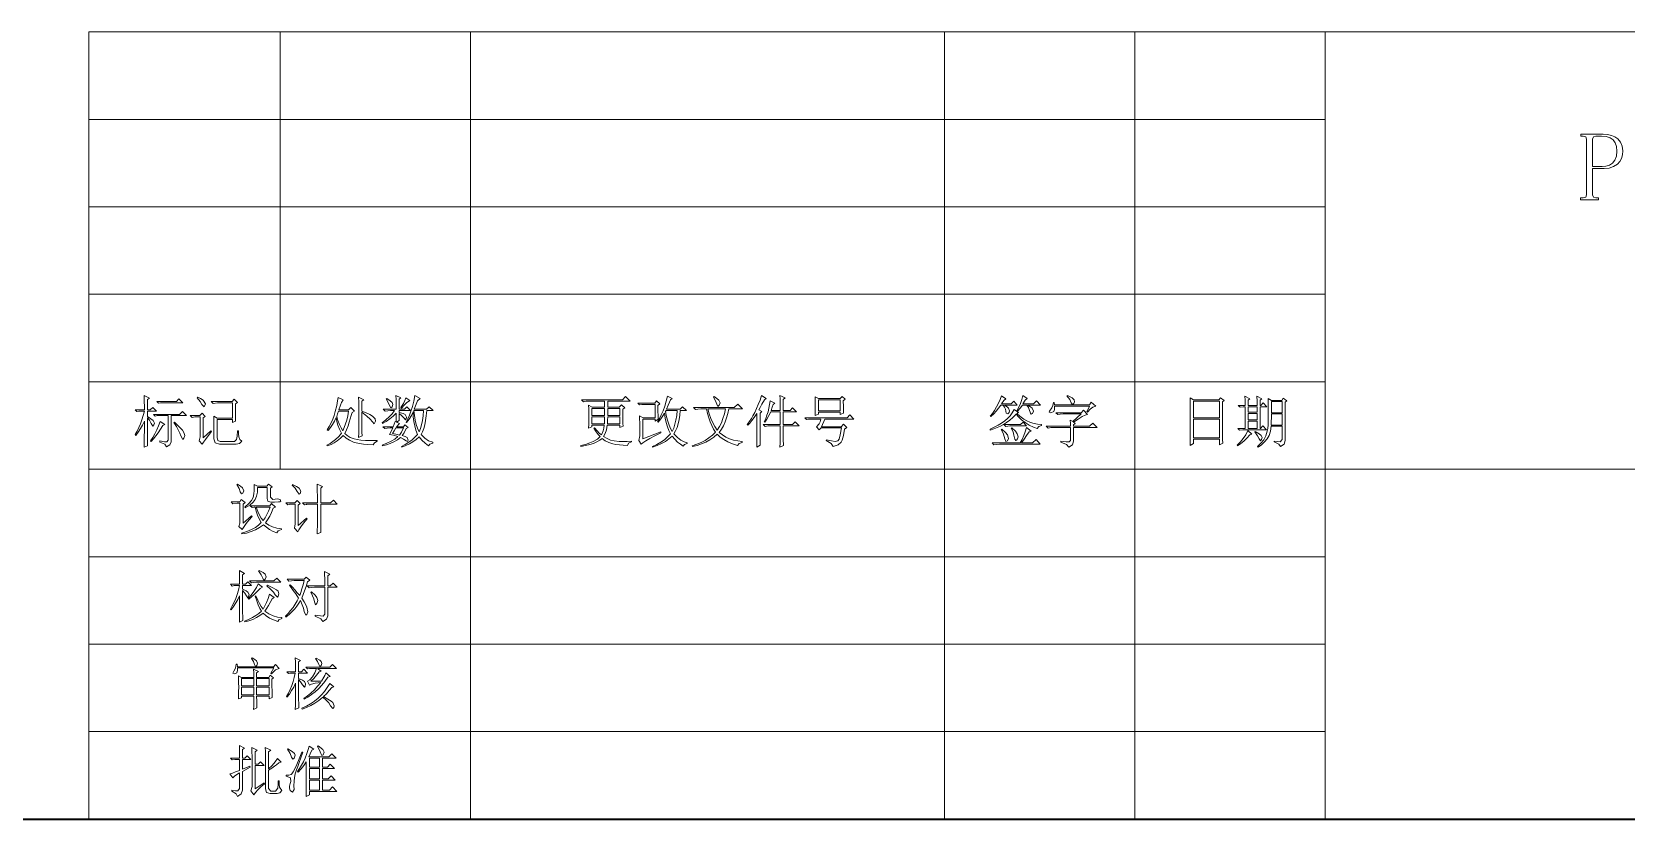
# Model space of a CAD drawing. Extents: x 20 to 415, y 10 to 290.
# Drawn here: x 247.1 to 330.7, y 10 to 51.3 of the extents above; entities that cross this region are included whole.
import ezdxf

# ---------------------------------------------------------------- set-up
doc = ezdxf.new("R2010")
doc.units = 0

msp = doc.modelspace()

# ---------------------------------------------------------------- linework, layer by layer
at = {"color": 7, "lineweight": 13}
for p, q in [((250.113, 51.308), (415, 51.308)), ((250.113, 51.308), (250.113, 10)), ((260.145, 51.308), (260.145, 28.359)), ((270.129, 51.308), (270.129, 10)), ((294.981, 51.308), (294.981, 10)), ((304.965, 51.308), (304.965, 10)), ((314.949, 51.308), (314.949, 10)), ((250.113, 46.718), (314.949, 46.718)), ((250.113, 42.128), (314.949, 42.128)), ((250.113, 37.539), (314.949, 37.539)), ((250.113, 32.949), (314.949, 32.949)), ((250.113, 28.359), (415, 28.359)), ((250.113, 23.769), (314.949, 23.769)), ((250.113, 19.18), (314.949, 19.18)), ((250.113, 14.59), (314.949, 14.59)), ((250.113, 10), (415, 10))]:
    msp.add_line(p, q, dxfattribs=at)
at = {"color": 7, "lineweight": 35}
msp.add_line((20, 10), (415, 10), dxfattribs=at)
at = {"color": 7, "lineweight": 13}
for points in [[(328.956, 44.137), (328.956, 42.76), (329.006, 42.634), (329.137, 42.593), (329.278, 42.593), (329.278, 42.49), (328.326, 42.49), (328.326, 42.593), (328.466, 42.593), (328.607, 42.633), (328.647, 42.756), (328.647, 45.672), (328.607, 45.795), (328.466, 45.835), (328.346, 45.835), (328.346, 45.938), (329.52, 45.938), (329.754, 45.923), (329.959, 45.876), (330.136, 45.799), (330.284, 45.691), (330.433, 45.512), (330.522, 45.304), (330.552, 45.067), (330.534, 44.853), (330.479, 44.666), (330.389, 44.507), (330.263, 44.374), (330.058, 44.242), (329.828, 44.163), (329.575, 44.137)], [(329.467, 44.24), (329.663, 44.26), (329.844, 44.32), (330.008, 44.421), (330.139, 44.572), (330.217, 44.781), (330.243, 45.048), (330.221, 45.294), (330.157, 45.492), (330.049, 45.643), (329.893, 45.75), (329.686, 45.814), (329.426, 45.835), (329.14, 45.835), (329.007, 45.795), (328.956, 45.674), (328.956, 44.24)], [(253.178, 31.061), (253.178, 30.676), (253.179, 30.347), (253.181, 30.074), (253.183, 29.857), (253.186, 29.696), (253.19, 29.592), (253.006, 29.523), (253.009, 29.697), (253.012, 29.893), (253.014, 30.108), (253.016, 30.344), (253.017, 30.6), (253.017, 30.877), (252.925, 30.68), (252.819, 30.49), (252.701, 30.307), (252.569, 30.131), (252.535, 30.177), (252.637, 30.355), (252.731, 30.543), (252.816, 30.742), (252.892, 30.952), (252.959, 31.173), (253.017, 31.405), (252.73, 31.405), (252.627, 31.382), (252.535, 31.474), (253.017, 31.474), (253.016, 31.684), (253.014, 31.88), (253.011, 32.061), (253.006, 32.229), (253.281, 32.091), (253.178, 32.011), (253.178, 31.474), (253.327, 31.474), (253.454, 31.6), (253.649, 31.405), (253.178, 31.405), (253.178, 31.118), (253.36, 31.012), (253.471, 30.923), (253.546, 30.785), (253.511, 30.688), (253.454, 30.625), (253.373, 30.762), (253.284, 30.929)], [(253.672, 31.915), (254.695, 31.915), (254.832, 32.053), (255.039, 31.846), (253.867, 31.846), (253.764, 31.823)], [(255.794, 32.106), (255.817, 32.14), (255.963, 32.066), (256.104, 31.98), (256.23, 31.784), (256.15, 31.635), (256.035, 31.75), (255.946, 31.919)], [(256.667, 29.958), (256.667, 30.756), (256.664, 30.946), (256.656, 31.148), (256.839, 31.033), (257.632, 31.033), (257.632, 31.846), (256.851, 31.846), (256.633, 31.812), (256.529, 31.915), (257.621, 31.915), (257.735, 32.03), (257.896, 31.869), (257.793, 31.799), (257.794, 31.464), (257.796, 31.199), (257.799, 31.006), (257.804, 30.884), (257.632, 30.803), (257.632, 30.964), (256.828, 30.964), (256.828, 30.016), (256.871, 29.86), (257, 29.808), (257.747, 29.808), (257.856, 29.923), (257.881, 30.092), (257.896, 30.371), (257.954, 30.371), (257.96, 30.217), (257.977, 30.055), (258.026, 29.915), (258.126, 29.831), (258.014, 29.71), (257.839, 29.67), (256.954, 29.67), (256.739, 29.742)], [(264.036, 31.406), (263.921, 31.337), (263.868, 31.174), (263.814, 31.003), (263.76, 30.824), (263.699, 30.632), (263.623, 30.434), (263.531, 30.232), (263.651, 30.125), (263.814, 30.032), (264.019, 29.952), (264.176, 29.914), (264.376, 29.887), (264.618, 29.87), (264.903, 29.863), (265.231, 29.867), (265.231, 29.833), (265.079, 29.75), (265.013, 29.639), (264.743, 29.656), (264.505, 29.679), (264.299, 29.709), (264.123, 29.746), (263.979, 29.788), (263.776, 29.878), (263.596, 29.993), (263.439, 30.133), (263.302, 29.992), (263.123, 29.846), (262.977, 29.75), (262.806, 29.662), (262.612, 29.582), (262.589, 29.616), (262.756, 29.711), (262.908, 29.813), (263.042, 29.92), (263.216, 30.085), (263.358, 30.247), (263.25, 30.458), (263.166, 30.666), (263.106, 30.871), (263.071, 31.073), (262.981, 30.885), (262.882, 30.709), (262.774, 30.546), (262.658, 30.396), (262.612, 30.431), (262.716, 30.609), (262.81, 30.794), (262.893, 30.987), (262.965, 31.187), (263.025, 31.395), (263.103, 31.71), (263.153, 31.951), (263.175, 32.117), (263.439, 32), (263.353, 31.86), (263.299, 31.723), (263.22, 31.474), (263.715, 31.474), (263.841, 31.6)], [(264.427, 31.348), (264.427, 30.475), (264.43, 30.296), (264.438, 30.107), (264.254, 30.026), (264.263, 30.248), (264.266, 30.475), (264.266, 31.715), (264.263, 31.896), (264.254, 32.14), (264.519, 32.003), (264.427, 31.922), (264.427, 31.405), (264.652, 31.314), (264.838, 31.224), (264.984, 31.135), (265.118, 31.004), (265.139, 30.877), (265.07, 30.75), (264.978, 30.842), (264.866, 30.98), (264.682, 31.149)], [(266.21, 32.229), (266.463, 32.114), (266.371, 32.033), (266.371, 31.503), (266.658, 31.503), (266.785, 31.63), (266.98, 31.435), (266.371, 31.435), (266.371, 31.332), (266.585, 31.276), (266.699, 31.224), (266.762, 31.093), (266.75, 31.007), (266.716, 30.956), (266.635, 31.036), (266.523, 31.158), (266.371, 31.275), (266.371, 30.922), (266.233, 30.831), (266.394, 30.763), (266.245, 30.592), (266.601, 30.592), (266.681, 30.695), (266.854, 30.546), (266.75, 30.488), (266.641, 30.264), (266.544, 30.121), (266.697, 30.073), (266.791, 30.023), (266.854, 29.891), (266.819, 29.81), (266.739, 29.856), (266.604, 29.943), (266.452, 30.017), (266.285, 29.897), (266.106, 29.795), (265.915, 29.71), (265.713, 29.642), (265.498, 29.592), (265.487, 29.627), (265.736, 29.719), (265.958, 29.825), (266.15, 29.943), (266.314, 30.075), (266.087, 30.144), (265.866, 30.19), (265.935, 30.307), (266.05, 30.523), (265.9, 30.523), (265.757, 30.514), (265.624, 30.488), (265.521, 30.592), (266.073, 30.592), (266.118, 30.717), (266.164, 30.865), (266.222, 30.842), (266.222, 31.309), (266.061, 31.143), (265.889, 30.996), (265.705, 30.869), (265.51, 30.763), (265.487, 30.797), (265.686, 30.948), (265.86, 31.104), (266.008, 31.266), (266.13, 31.435), (265.923, 31.435), (265.78, 31.426), (265.647, 31.4), (265.544, 31.503), (266.222, 31.503), (266.221, 31.768), (266.217, 32.01)], [(265.739, 32.068), (265.915, 31.947), (266.004, 31.86), (266.05, 31.757), (266.009, 31.642), (265.946, 31.584), (265.877, 31.699), (265.811, 31.866), (265.705, 32.045)], [(266.727, 32.102), (266.934, 31.964), (266.773, 31.849), (266.667, 31.734), (266.509, 31.572), (266.475, 31.595), (266.6, 31.805), (266.684, 31.974)], [(267.21, 32.229), (267.474, 32.079), (267.336, 31.941), (267.27, 31.78), (267.164, 31.503), (267.819, 31.503), (267.957, 31.641), (268.164, 31.435), (267.83, 31.435), (267.803, 31.164), (267.766, 30.918), (267.721, 30.696), (267.667, 30.498), (267.604, 30.325), (267.532, 30.175), (267.718, 29.988), (267.925, 29.855), (268.152, 29.775), (268.152, 29.729), (267.985, 29.677), (267.922, 29.591), (267.735, 29.735), (267.57, 29.892), (267.428, 30.061), (267.271, 29.922), (267.101, 29.799), (266.919, 29.691), (266.726, 29.599), (266.521, 29.523), (266.498, 29.557), (266.7, 29.66), (266.885, 29.774), (267.053, 29.9), (267.203, 30.038), (267.336, 30.188), (267.257, 30.407), (267.195, 30.635), (267.149, 30.872), (267.119, 31.116), (267.107, 31.369), (267.018, 31.174), (266.907, 30.986), (266.773, 30.807), (266.739, 30.83), (266.829, 30.996), (266.914, 31.189), (266.995, 31.409), (267.071, 31.655), (267.143, 31.929)], [(276.316, 30.52), (276.322, 30.698), (276.326, 30.893), (276.327, 31.105), (276.326, 31.321), (276.322, 31.527), (276.316, 31.725), (276.5, 31.621), (277.154, 31.621), (277.154, 31.935), (276.327, 31.935), (276.184, 31.926), (276.051, 31.9), (275.948, 32.003), (278.096, 32.003), (278.257, 32.17), (278.487, 31.935), (277.315, 31.935), (277.315, 31.621), (277.924, 31.621), (278.039, 31.736), (278.211, 31.575), (278.108, 31.505), (278.109, 31.198), (278.111, 30.948), (278.114, 30.757), (278.119, 30.624), (277.947, 30.543), (277.947, 30.67), (277.292, 30.67), (277.25, 30.429), (277.185, 30.23), (277.097, 30.071), (277.281, 29.964), (277.465, 29.889), (277.648, 29.847), (277.91, 29.816), (278.142, 29.806), (278.338, 29.812), (278.556, 29.829), (278.556, 29.795), (278.407, 29.72), (278.349, 29.611), (278.129, 29.621), (277.927, 29.638), (277.744, 29.664), (277.579, 29.697), (277.379, 29.762), (277.191, 29.855), (277.017, 29.979), (276.896, 29.878), (276.748, 29.79), (276.574, 29.714), (276.376, 29.65), (276.155, 29.596), (275.914, 29.552), (275.902, 29.598), (276.154, 29.664), (276.372, 29.737), (276.557, 29.817), (276.772, 29.944), (276.913, 30.071), (276.816, 30.176), (276.709, 30.322), (276.591, 30.509), (276.626, 30.531), (276.757, 30.378), (276.876, 30.255), (276.982, 30.163), (277.074, 30.382), (277.106, 30.511), (277.131, 30.67), (276.488, 30.67), (276.488, 30.589)], [(279.949, 31.71), (279.95, 31.4), (279.954, 31.162), (279.96, 30.993), (279.8, 30.89), (279.8, 30.993), (279.156, 30.993), (279.156, 29.948), (280.098, 30.315), (280.11, 30.27), (279.785, 30.106), (279.518, 29.964), (279.309, 29.845), (279.158, 29.747), (279.064, 29.672), (278.949, 29.867), (278.995, 30.109), (278.995, 30.649), (278.994, 30.817), (278.99, 30.986), (278.984, 31.154), (279.168, 31.062), (279.8, 31.062), (279.8, 31.758), (279.11, 31.758), (278.984, 31.735), (278.892, 31.827), (279.788, 31.827), (279.88, 31.942), (280.041, 31.792)], [(280.294, 31.303), (280.211, 31.158), (280.1, 30.997), (279.96, 30.821), (279.926, 30.844), (280.03, 31.019), (280.128, 31.214), (280.219, 31.43), (280.304, 31.666), (280.382, 31.922), (280.454, 32.199), (280.696, 32.074), (280.604, 32.005), (280.555, 31.884), (280.486, 31.716), (280.397, 31.503), (281.121, 31.503), (281.247, 31.63), (281.443, 31.435), (281.109, 31.435), (281.091, 31.189), (281.058, 30.961), (281.012, 30.749), (280.951, 30.554), (280.876, 30.375), (280.788, 30.213), (280.974, 30.025), (281.152, 29.885), (281.324, 29.795), (281.488, 29.753), (281.488, 29.707), (281.348, 29.661), (281.27, 29.569), (281.127, 29.666), (280.983, 29.787), (280.839, 29.931), (280.696, 30.097), (280.526, 29.949), (280.339, 29.818), (280.135, 29.703), (279.913, 29.605), (279.673, 29.523), (279.662, 29.557), (279.887, 29.661), (280.096, 29.778), (280.286, 29.909), (280.46, 30.054), (280.615, 30.212), (280.522, 30.388), (280.443, 30.585), (280.378, 30.803), (280.329, 31.043)], [(281.813, 31.592), (283.95, 31.592), (284.134, 31.776), (284.386, 31.523), (283.674, 31.523), (283.619, 31.282), (283.552, 31.054), (283.473, 30.841), (283.383, 30.642), (283.282, 30.457), (283.169, 30.286), (283.33, 30.158), (283.507, 30.05), (283.7, 29.962), (283.909, 29.893), (284.134, 29.845), (284.375, 29.816), (284.375, 29.77), (284.203, 29.71), (284.122, 29.598), (283.856, 29.688), (283.617, 29.793), (283.405, 29.912), (283.221, 30.047), (283.065, 30.196), (282.879, 30.04), (282.68, 29.904), (282.468, 29.788), (282.243, 29.69), (282.006, 29.612), (281.755, 29.552), (281.744, 29.587), (281.986, 29.667), (282.213, 29.762), (282.425, 29.873), (282.622, 29.999), (282.805, 30.14), (282.973, 30.297), (282.868, 30.468), (282.773, 30.652), (282.689, 30.85), (282.616, 31.061), (282.554, 31.285), (282.502, 31.523), (282.192, 31.523), (282.048, 31.514), (281.916, 31.488)], [(282.904, 32.17), (283.044, 32.071), (283.14, 31.98), (283.215, 31.837), (283.169, 31.716), (283.088, 31.653), (283.031, 31.768), (282.973, 31.954), (282.87, 32.147)], [(285.131, 29.523), (285.137, 29.742), (285.141, 29.925), (285.142, 30.073), (285.142, 31.288), (285.001, 31.082), (284.875, 30.91), (284.765, 30.773), (284.671, 30.669), (284.637, 30.704), (284.736, 30.847), (284.849, 31.025), (284.933, 31.169), (285.023, 31.341), (285.119, 31.541), (285.215, 31.76), (285.303, 31.989), (285.384, 32.229), (285.625, 32.068), (285.533, 31.999), (285.404, 31.769), (285.308, 31.597), (285.246, 31.483), (285.395, 31.38), (285.303, 31.3), (285.303, 30.107), (285.306, 29.884), (285.315, 29.626)], [(286.36, 31.445), (286.36, 31.658), (286.357, 31.86), (286.354, 32.05), (286.349, 32.229), (286.625, 32.102), (286.521, 32.021), (286.521, 31.445), (286.877, 31.445), (287.015, 31.583), (287.222, 31.376), (286.521, 31.376), (286.521, 30.709), (287.004, 30.709), (287.142, 30.847), (287.348, 30.64), (286.521, 30.64), (286.522, 30.322), (286.523, 30.058), (286.525, 29.851), (286.528, 29.699), (286.533, 29.603), (286.349, 29.523), (286.353, 29.746), (286.356, 29.97), (286.358, 30.193), (286.36, 30.417), (286.36, 30.64), (285.855, 30.64), (285.711, 30.632), (285.579, 30.606), (285.476, 30.709), (286.36, 30.709), (286.36, 31.376), (285.866, 31.376), (285.771, 31.171), (285.667, 30.988), (285.556, 30.824), (285.522, 30.847), (285.6, 31.023), (285.667, 31.2), (285.723, 31.376), (285.769, 31.557), (285.809, 31.748), (285.843, 31.95), (286.085, 31.824), (285.993, 31.755), (285.944, 31.614), (285.889, 31.445)], [(289.672, 31.956), (289.673, 31.657), (289.677, 31.439), (289.683, 31.3), (289.511, 31.231), (289.511, 31.346), (288.362, 31.346), (288.362, 31.243), (288.19, 31.185), (288.198, 31.421), (288.201, 31.67), (288.198, 31.919), (288.19, 32.154), (288.362, 32.062), (289.5, 32.062), (289.603, 32.17), (289.764, 32.034)], [(288.362, 31.993), (288.362, 31.415), (289.511, 31.415), (289.511, 31.993)], [(297.964, 32.217), (298.194, 32.054), (298.088, 31.967), (297.976, 31.798), (298.47, 31.798), (298.608, 31.935), (298.791, 31.729), (298.125, 31.729), (298.259, 31.634), (298.338, 31.556), (298.389, 31.418), (298.372, 31.338), (298.292, 31.258), (298.217, 31.304), (298.171, 31.505), (298.125, 31.621), (298.056, 31.729), (297.941, 31.729), (297.809, 31.556), (297.689, 31.407), (297.562, 31.266), (297.413, 31.12), (297.378, 31.143), (297.487, 31.284), (297.598, 31.447), (297.712, 31.632), (297.816, 31.828), (297.9, 32.023)], [(299.09, 32.229), (299.32, 32.077), (299.211, 31.984), (299.09, 31.798), (299.653, 31.798), (299.802, 31.947), (300.009, 31.729), (299.354, 31.729), (299.485, 31.64), (299.578, 31.556), (299.647, 31.407), (299.59, 31.292), (299.515, 31.246), (299.481, 31.304), (299.423, 31.493), (299.375, 31.601), (299.297, 31.729), (299.067, 31.729), (298.938, 31.562), (298.803, 31.407), (298.768, 31.43), (298.87, 31.618), (298.958, 31.814), (299.031, 32.017)], [(301.643, 31.739), (301.747, 31.739), (302.574, 31.739), (302.677, 31.877), (302.907, 31.67), (302.757, 31.619), (302.611, 31.512), (302.471, 31.348), (302.436, 31.371), (302.586, 31.67), (300.747, 31.67), (300.75, 31.495), (300.713, 31.383), (300.558, 31.314), (300.46, 31.36), (300.483, 31.406), (300.604, 31.578), (300.651, 31.696), (300.69, 31.865), (300.736, 31.865), (300.747, 31.739)], [(301.621, 31.85), (301.543, 32.013), (301.402, 32.206), (301.425, 32.229), (301.666, 32.097), (301.77, 31.999), (301.804, 31.895), (301.758, 31.804), (301.689, 31.758)], [(307.856, 29.611), (307.861, 29.876), (307.864, 30.133), (307.866, 30.38), (307.867, 30.619), (307.868, 30.85), (307.868, 31.042), (307.867, 31.241), (307.865, 31.448), (307.863, 31.661), (307.86, 31.883), (307.856, 32.111), (308.029, 32.003), (309.373, 32.003), (309.453, 32.111), (309.649, 31.963), (309.557, 31.894), (309.557, 30.33), (309.558, 30.116), (309.562, 29.914), (309.568, 29.725), (309.396, 29.634), (309.396, 29.935), (308.029, 29.935), (308.029, 29.715)], [(308.029, 31.935), (308.029, 31.062), (309.396, 31.062), (309.396, 31.935)], [(310.741, 31.709), (310.738, 31.978), (310.73, 32.199), (310.994, 32.048), (310.902, 31.978), (310.902, 31.709), (311.373, 31.709), (311.37, 31.937), (311.362, 32.199), (311.626, 32.06), (311.534, 31.99), (311.534, 31.71), (311.568, 31.71), (311.695, 31.838), (311.89, 31.64), (311.534, 31.64), (311.534, 30.503), (311.545, 30.503), (311.672, 30.63), (311.867, 30.435), (310.615, 30.435), (310.454, 30.412), (310.362, 30.503), (310.741, 30.503), (310.741, 31.64), (310.638, 31.64), (310.477, 31.617), (310.385, 31.709)], [(312.269, 29.835), (312.457, 29.808), (312.585, 29.795), (312.683, 29.916), (312.683, 30.611), (312.108, 30.611), (312.074, 30.358), (312.004, 30.138), (311.896, 29.951), (311.759, 29.79), (311.6, 29.648), (311.419, 29.523), (311.396, 29.557), (311.574, 29.726), (311.718, 29.908), (311.827, 30.114), (311.901, 30.351), (311.927, 30.499), (311.945, 30.688), (311.955, 30.919), (311.959, 31.191), (311.958, 31.467), (311.956, 31.706), (311.952, 31.91), (311.947, 32.077), (312.12, 31.974), (312.66, 31.974), (312.74, 32.089), (312.924, 31.951), (312.844, 31.871), (312.844, 29.868), (312.786, 29.672), (312.591, 29.546), (312.51, 29.682), (312.269, 29.789)], [(312.12, 31.905), (312.12, 31.327), (312.683, 31.327), (312.683, 31.905)], [(253.833, 29.845), (254.08, 29.805), (254.201, 29.799), (254.258, 29.891), (254.258, 31.17), (253.695, 31.17), (253.592, 31.147), (253.5, 31.239), (254.867, 31.239), (255.016, 31.388), (255.235, 31.17), (254.43, 31.17), (254.43, 29.799), (254.361, 29.641), (254.178, 29.534), (254.091, 29.667), (253.833, 29.787)], [(255.897, 29.851), (255.943, 30.056), (255.943, 31.111), (255.805, 31.111), (255.662, 31.102), (255.53, 31.077), (255.426, 31.18), (255.932, 31.18), (256.047, 31.295), (256.207, 31.134), (256.104, 31.055), (256.104, 29.999), (256.506, 30.374), (256.541, 30.34), (256.363, 30.111), (256.222, 29.923), (256.116, 29.776), (256.047, 29.67)], [(263.198, 31.405), (263.152, 31.267), (263.106, 31.129), (263.169, 30.91), (263.243, 30.71), (263.33, 30.531), (263.427, 30.371), (263.502, 30.545), (263.569, 30.735), (263.629, 30.942), (263.681, 31.165), (263.726, 31.405)], [(267.152, 31.435), (267.182, 31.177), (267.224, 30.936), (267.279, 30.713), (267.347, 30.508), (267.428, 30.32), (267.496, 30.49), (267.553, 30.686), (267.599, 30.909), (267.634, 31.158), (267.658, 31.435)], [(276.488, 31.552), (276.488, 31.18), (277.154, 31.18), (277.154, 31.552)], [(276.488, 31.111), (276.488, 30.739), (277.143, 30.739), (277.152, 30.956), (277.154, 31.111)], [(277.315, 31.111), (277.312, 30.939), (277.304, 30.739), (277.947, 30.739), (277.947, 31.111)], [(277.315, 31.552), (277.315, 31.18), (277.947, 31.18), (277.947, 31.552)], [(280.374, 31.435), (280.34, 31.389), (280.398, 31.115), (280.463, 30.874), (280.534, 30.665), (280.612, 30.488), (280.696, 30.343), (280.776, 30.519), (280.843, 30.716), (280.896, 30.935), (280.935, 31.174), (280.96, 31.435)], [(282.571, 31.523), (282.642, 31.265), (282.727, 31.025), (282.826, 30.802), (282.939, 30.596), (283.065, 30.408), (283.178, 30.596), (283.277, 30.802), (283.362, 31.025), (283.433, 31.265), (283.49, 31.523)], [(289.741, 30.465), (289.674, 30.121), (289.613, 29.89), (289.557, 29.772), (289.396, 29.639), (289.29, 29.597), (289.132, 29.552), (289.031, 29.717), (288.776, 29.864), (288.787, 29.91), (289.057, 29.841), (289.247, 29.818), (289.39, 29.852), (289.448, 29.942), (289.508, 30.166), (289.568, 30.523), (288.511, 30.523), (288.408, 30.431), (288.27, 30.59), (288.402, 30.736), (288.453, 30.851), (288.5, 30.993), (287.845, 30.993), (287.742, 30.97), (287.65, 31.062), (289.867, 31.062), (290.017, 31.212), (290.223, 30.993), (288.695, 30.993), (288.534, 30.592), (289.557, 30.592), (289.683, 30.718), (289.856, 30.545)], [(298.734, 31.243), (298.564, 31.079), (298.398, 30.936), (298.236, 30.814), (298.079, 30.713), (297.918, 30.627), (297.746, 30.549), (297.562, 30.479), (297.367, 30.417), (297.367, 30.463), (297.587, 30.56), (297.789, 30.664), (297.972, 30.775), (298.137, 30.894), (298.284, 31.023), (298.415, 31.167), (298.531, 31.326), (298.631, 31.499), (298.86, 31.336), (298.768, 31.289), (298.931, 31.14), (299.142, 30.993), (299.3, 30.905), (299.458, 30.835), (299.619, 30.783), (299.851, 30.732), (300.067, 30.708), (300.067, 30.661), (299.917, 30.603), (299.837, 30.498), (299.64, 30.572), (299.418, 30.679), (299.201, 30.807), (299.021, 30.946), (298.869, 31.093)], [(301.586, 30.621), (301.583, 30.754), (301.575, 30.94), (301.701, 30.857), (302.138, 31.258), (301.195, 31.258), (301.052, 31.249), (300.92, 31.224), (300.816, 31.327), (302.138, 31.327), (302.264, 31.453), (302.471, 31.233), (302.352, 31.198), (302.192, 31.118), (301.99, 30.992), (301.747, 30.821), (301.839, 30.762), (301.747, 30.692), (301.747, 30.621), (302.574, 30.621), (302.758, 30.782), (302.988, 30.552), (301.747, 30.552), (301.747, 29.828), (301.689, 29.644), (301.494, 29.523), (301.368, 29.664), (301.081, 29.772), (301.081, 29.828), (301.366, 29.796), (301.511, 29.789), (301.586, 29.873), (301.586, 30.552), (300.69, 30.552), (300.546, 30.544), (300.414, 30.518), (300.311, 30.621)], [(308.029, 30.993), (308.029, 30.003), (309.396, 30.003), (309.396, 30.993)], [(310.902, 31.64), (310.902, 31.356), (311.373, 31.356), (311.373, 31.64)], [(310.902, 31.287), (310.902, 30.945), (311.373, 30.945), (311.373, 31.287)], [(312.12, 31.258), (312.118, 31.053), (312.115, 30.86), (312.108, 30.68), (312.683, 30.68), (312.683, 31.258)], [(253.844, 30.86), (254.097, 30.71), (253.982, 30.652), (253.866, 30.453), (253.747, 30.27), (253.625, 30.104), (253.501, 29.954), (253.373, 29.821), (253.339, 29.856), (253.462, 30.033), (253.574, 30.221), (253.675, 30.422), (253.765, 30.635)], [(254.603, 30.837), (254.85, 30.582), (255.011, 30.401), (255.085, 30.294), (255.131, 30.133), (255.085, 29.983), (255.028, 29.913), (254.924, 30.11), (254.872, 30.253), (254.795, 30.418), (254.694, 30.605), (254.568, 30.814)], [(266.21, 30.523), (266.121, 30.376), (266.038, 30.236), (266.202, 30.198), (266.394, 30.155), (266.498, 30.304), (266.601, 30.523)], [(299.274, 30.543), (299.527, 30.359), (299.412, 30.325), (299.282, 30.127), (299.151, 29.932), (299.021, 29.739), (299.596, 29.739), (299.78, 29.911), (299.998, 29.67), (297.861, 29.67), (297.709, 29.661), (297.574, 29.635), (297.47, 29.739), (298.952, 29.739), (299.046, 29.927), (299.13, 30.124), (299.207, 30.329)], [(297.987, 30.468), (298.17, 30.294), (298.28, 30.166), (298.343, 29.98), (298.28, 29.848), (298.2, 29.808), (298.148, 29.957), (298.111, 30.083), (298.068, 30.207), (298.016, 30.327), (297.953, 30.445)], [(298.091, 30.709), (298.964, 30.709), (299.102, 30.836), (299.285, 30.64), (298.412, 30.64), (298.194, 30.606)], [(298.516, 30.537), (298.7, 30.355), (298.791, 30.224), (298.837, 30.062), (298.814, 29.958), (298.757, 29.883), (298.711, 29.865), (298.659, 29.94), (298.619, 30.155), (298.573, 30.314), (298.481, 30.514)], [(310.89, 30.389), (311.097, 30.204), (310.994, 30.169), (310.837, 29.995), (310.678, 29.84), (310.516, 29.706), (310.35, 29.592), (310.328, 29.626), (310.493, 29.794), (310.643, 29.973), (310.777, 30.169)], [(310.902, 30.876), (310.902, 30.503), (311.373, 30.503), (311.373, 30.876)], [(311.27, 30.343), (311.488, 30.215), (311.591, 30.134), (311.637, 30.03), (311.603, 29.914), (311.545, 29.856), (311.476, 29.949), (311.39, 30.117), (311.247, 30.32)], [(258.193, 25.523), (258.63, 25.914), (258.664, 25.879), (258.496, 25.684), (258.36, 25.512), (258.246, 25.354), (258.147, 25.201), (257.975, 25.362), (258.032, 25.523), (258.032, 26.58), (257.883, 26.58), (257.665, 26.546), (257.561, 26.649), (258.021, 26.649), (258.101, 26.764), (258.308, 26.615), (258.193, 26.534)], [(257.871, 27.557), (257.906, 27.58), (258.062, 27.474), (258.164, 27.385), (258.233, 27.23), (258.176, 27.109), (258.113, 27.063), (258.044, 27.178), (257.983, 27.353)], [(259.629, 26.892), (259.756, 26.777), (259.997, 26.811), (260.135, 26.771), (260.169, 26.673), (260.14, 26.645), (260.05, 26.64), (259.836, 26.639), (259.652, 26.639), (259.5, 26.685), (259.457, 26.824), (259.457, 27.404), (258.951, 27.404), (258.944, 27.16), (258.905, 26.952), (258.836, 26.777), (258.722, 26.624), (258.545, 26.476), (258.308, 26.335), (258.285, 26.37), (258.496, 26.553), (258.64, 26.719), (258.716, 26.869), (258.763, 27.069), (258.779, 27.243), (258.776, 27.404), (258.768, 27.564), (258.951, 27.473), (259.445, 27.473), (259.526, 27.58), (259.721, 27.431), (259.629, 27.362)], [(260.769, 27.523), (260.781, 27.557), (260.995, 27.45), (261.131, 27.361), (261.229, 27.2), (261.189, 27.084), (261.137, 27.05), (261.034, 27.188), (260.927, 27.358)], [(262.091, 26.59), (262.09, 26.938), (262.088, 27.219), (262.084, 27.433), (262.079, 27.58), (262.355, 27.455), (262.263, 27.364), (262.263, 26.59), (262.78, 26.59), (262.929, 26.74), (263.136, 26.521), (262.263, 26.521), (262.263, 25.471), (262.266, 25.248), (262.274, 25.043), (262.079, 24.962), (262.085, 25.182), (262.089, 25.363), (262.091, 25.505), (262.091, 26.521), (261.505, 26.521), (261.677, 26.521), (261.542, 26.513), (261.413, 26.487), (261.309, 26.59)], [(258.572, 26.443), (259.595, 26.443), (259.687, 26.558), (259.893, 26.374), (259.779, 26.316), (259.688, 26.094), (259.589, 25.891), (259.481, 25.706), (259.365, 25.541), (259.542, 25.421), (259.741, 25.329), (259.962, 25.265), (260.204, 25.228), (260.204, 25.194), (260.028, 25.121), (259.962, 25.02), (259.768, 25.098), (259.586, 25.195), (259.417, 25.311), (259.262, 25.445), (259.062, 25.301), (258.848, 25.18), (258.62, 25.084), (258.379, 25.011), (258.124, 24.962), (258.113, 24.997), (258.389, 25.09), (258.631, 25.193), (258.838, 25.307), (259.01, 25.43), (259.147, 25.564), (259.036, 25.749), (258.946, 25.946), (258.875, 26.154), (258.825, 26.374), (258.768, 26.374), (258.664, 26.351)], [(258.882, 26.374), (258.966, 26.14), (259.055, 25.943), (259.15, 25.784), (259.25, 25.662), (259.354, 25.81), (259.448, 25.978), (259.532, 26.166), (259.606, 26.374)], [(261.08, 25.407), (261.528, 25.797), (261.551, 25.763), (261.369, 25.526), (261.226, 25.332), (261.122, 25.181), (261.057, 25.074), (260.884, 25.269), (260.93, 25.487), (260.93, 26.521), (260.632, 26.521), (260.735, 26.521), (260.54, 26.487), (260.436, 26.59), (260.907, 26.59), (261.034, 26.717), (261.194, 26.556), (261.08, 26.475)], [(258.17, 20.965), (258.171, 20.833), (258.175, 20.653), (258.182, 20.424), (257.998, 20.343), (258.001, 20.564), (258.004, 20.788), (258.006, 21.017), (258.008, 21.249), (258.009, 21.485), (258.009, 21.725), (257.921, 21.532), (257.817, 21.342), (257.697, 21.157), (257.561, 20.977), (257.527, 21.011), (257.629, 21.19), (257.723, 21.38), (257.808, 21.581), (257.884, 21.794), (257.951, 22.019), (258.009, 22.255), (257.734, 22.255), (257.619, 22.232), (257.527, 22.324), (258.009, 22.324), (258.008, 22.544), (258.004, 22.781), (257.998, 23.038), (258.273, 22.897), (258.17, 22.827), (258.17, 22.324), (258.319, 22.324), (258.446, 22.45), (258.641, 22.255), (258.17, 22.255), (258.17, 22.059), (258.35, 21.983), (258.452, 21.915), (258.515, 21.783), (258.486, 21.673), (258.446, 21.61), (258.365, 21.714), (258.282, 21.858), (258.17, 21.99)], [(258.526, 22.5), (259.813, 22.5), (259.962, 22.65), (260.181, 22.432), (258.905, 22.432), (258.745, 22.423), (258.63, 22.397)], [(259.009, 23.026), (259.043, 23.049), (259.24, 22.936), (259.348, 22.848), (259.411, 22.716), (259.359, 22.59), (259.285, 22.521), (259.227, 22.636), (259.15, 22.814)], [(260.499, 22.589), (261.406, 22.589), (261.498, 22.704), (261.694, 22.543), (261.579, 22.451), (261.499, 22.208), (261.421, 21.986), (261.344, 21.783), (261.268, 21.601), (261.401, 21.4), (261.493, 21.241), (261.544, 21.124), (261.584, 20.883), (261.538, 20.745), (261.487, 20.704), (261.406, 20.9), (261.358, 21.064), (261.289, 21.252), (261.199, 21.463), (261.115, 21.324), (261.016, 21.182), (260.901, 21.038), (260.767, 20.891), (260.61, 20.742), (260.43, 20.59), (260.418, 20.647), (260.554, 20.786), (260.686, 20.941), (260.815, 21.112), (260.931, 21.287), (261.029, 21.449), (261.108, 21.601), (260.952, 21.819), (260.82, 22.003), (260.711, 22.152), (260.625, 22.267), (260.66, 22.301), (260.786, 22.163), (260.912, 22.023), (261.039, 21.881), (261.165, 21.738), (261.223, 21.899), (261.283, 22.083), (261.344, 22.29), (261.406, 22.52), (260.878, 22.52), (260.734, 22.511), (260.602, 22.485)], [(261.969, 20.702), (262.255, 20.662), (262.4, 20.656), (262.475, 20.747), (262.475, 22.167), (261.935, 22.167), (261.791, 22.158), (261.659, 22.132), (261.556, 22.236), (262.475, 22.236), (262.475, 22.63), (262.472, 22.825), (262.463, 22.99), (262.739, 22.851), (262.636, 22.758), (262.636, 22.236), (262.762, 22.236), (262.911, 22.385), (263.13, 22.167), (262.636, 22.167), (262.636, 20.668), (262.572, 20.497), (262.383, 20.373), (262.279, 20.509), (261.969, 20.645)], [(259.572, 21.807), (259.824, 21.634), (259.727, 21.556), (259.618, 21.369), (259.536, 21.211), (259.444, 21.062), (259.342, 20.92), (259.552, 20.773), (259.77, 20.666), (259.995, 20.6), (260.227, 20.574), (260.227, 20.528), (260.077, 20.464), (260.02, 20.366), (259.786, 20.45), (259.58, 20.553), (259.402, 20.674), (259.25, 20.814), (259.075, 20.686), (258.892, 20.575), (258.699, 20.483), (258.496, 20.41), (258.285, 20.355), (258.262, 20.389), (258.485, 20.477), (258.687, 20.574), (258.866, 20.68), (259.023, 20.795), (259.158, 20.92), (259.077, 21.059), (258.994, 21.237), (258.91, 21.451), (258.825, 21.703), (258.871, 21.715), (258.963, 21.494), (259.055, 21.306), (259.147, 21.149), (259.239, 21.023), (259.341, 21.189), (259.431, 21.375), (259.508, 21.581)], [(258.986, 22.34), (259.216, 22.177), (259.083, 22.096), (258.917, 21.921), (258.783, 21.782), (258.641, 21.658), (258.492, 21.55), (258.469, 21.585), (258.617, 21.743), (258.762, 21.939), (258.89, 22.147)], [(259.468, 22.282), (259.76, 22.143), (259.946, 22.036), (260.026, 21.962), (260.066, 21.828), (260.037, 21.706), (259.997, 21.642), (259.882, 21.77), (259.782, 21.911), (259.637, 22.07), (259.445, 22.247)], [(261.739, 21.903), (261.774, 21.926), (261.968, 21.758), (262.067, 21.636), (262.119, 21.469), (262.061, 21.318), (261.992, 21.246), (261.935, 21.402), (261.898, 21.552), (261.833, 21.719)], [(258.63, 18.436), (258.664, 18.459), (258.808, 18.382), (258.894, 18.31), (258.951, 18.184), (258.911, 18.069), (258.848, 18.011), (258.79, 18.115), (258.733, 18.27)], [(261.105, 16.391), (261.107, 16.264), (261.11, 16.082), (261.117, 15.845), (260.933, 15.754), (260.936, 15.979), (260.939, 16.206), (260.942, 16.436), (260.943, 16.669), (260.944, 16.904), (260.944, 17.142), (260.848, 16.933), (260.741, 16.741), (260.623, 16.563), (260.496, 16.402), (260.473, 16.436), (260.572, 16.616), (260.662, 16.806), (260.743, 17.005), (260.816, 17.215), (260.879, 17.435), (260.933, 17.665), (260.68, 17.665), (260.577, 17.642), (260.485, 17.734), (260.944, 17.734), (260.943, 17.986), (260.939, 18.228), (260.933, 18.459), (261.197, 18.331), (261.105, 18.249), (261.105, 17.734), (261.255, 17.734), (261.381, 17.861), (261.576, 17.665), (261.105, 17.665), (261.105, 17.381), (261.302, 17.297), (261.41, 17.227), (261.473, 17.096), (261.45, 16.982), (261.415, 16.925), (261.312, 17.051), (261.214, 17.204), (261.105, 17.324)], [(261.99, 18.426), (262.024, 18.448), (262.213, 18.336), (262.294, 18.265), (262.323, 18.17), (262.283, 18.054), (262.22, 18.004), (262.162, 18.115), (262.096, 18.271)], [(259.652, 17.654), (259.802, 17.93), (257.894, 17.93), (257.906, 17.804), (257.86, 17.671), (257.739, 17.626), (257.665, 17.666), (257.711, 17.769), (257.788, 17.924), (257.837, 18.137), (257.883, 18.137), (257.894, 17.999), (259.79, 17.999), (259.893, 18.114), (260.089, 17.907), (259.902, 17.838), (259.687, 17.631)], [(258.756, 17.44), (258.753, 17.676), (258.745, 17.877), (259.009, 17.75), (258.905, 17.67), (258.905, 17.44), (259.537, 17.44), (259.618, 17.555), (259.79, 17.417), (259.71, 17.345), (259.71, 16.989), (259.712, 16.711), (259.716, 16.512), (259.721, 16.39), (259.56, 16.31), (259.56, 16.459), (258.905, 16.459), (258.907, 16.182), (258.91, 15.974), (258.917, 15.833), (258.745, 15.754), (258.751, 15.928), (258.755, 16.163), (258.756, 16.459), (258.113, 16.459), (258.113, 16.367), (257.952, 16.31), (257.958, 16.491), (257.962, 16.695), (257.963, 16.92), (257.962, 17.144), (257.958, 17.345), (257.952, 17.521), (258.113, 17.44)], [(261.749, 17.234), (262.3, 17.234), (262.432, 17.441), (262.485, 17.544), (262.541, 17.671), (262.76, 17.487), (262.645, 17.441), (262.487, 17.223), (262.322, 17.024), (262.15, 16.842), (261.971, 16.678), (261.785, 16.531), (261.593, 16.403), (261.393, 16.292), (261.381, 16.338), (261.571, 16.467), (261.754, 16.616), (261.931, 16.783), (262.102, 16.97), (262.266, 17.177), (261.981, 17.14), (261.786, 17.09), (261.68, 17.027), (261.576, 17.246), (261.697, 17.306), (261.829, 17.464), (261.953, 17.677), (262.047, 17.901), (261.68, 17.901), (261.576, 17.878), (261.484, 17.97), (262.748, 17.97), (262.886, 18.107), (263.093, 17.901), (262.093, 17.901), (262.289, 17.763), (262.185, 17.728), (262.05, 17.551), (261.904, 17.386)], [(258.113, 17.371), (258.113, 16.999), (258.756, 16.999), (258.756, 17.371)], [(258.113, 16.93), (258.113, 16.528), (258.756, 16.528), (258.756, 16.93)], [(258.905, 17.371), (258.905, 16.999), (259.56, 16.999), (259.56, 17.371)], [(258.905, 16.93), (258.905, 16.528), (259.56, 16.528), (259.56, 16.93)], [(262.737, 17.114), (262.955, 16.944), (262.852, 16.91), (262.711, 16.741), (262.566, 16.583), (262.415, 16.434), (262.647, 16.298), (262.808, 16.192), (262.898, 16.117), (262.978, 15.947), (262.949, 15.856), (262.898, 15.799), (262.783, 15.949), (262.686, 16.096), (262.548, 16.245), (262.369, 16.397), (262.171, 16.232), (261.965, 16.088), (261.749, 15.964), (261.523, 15.86), (261.289, 15.777), (261.278, 15.822), (261.512, 15.931), (261.731, 16.056), (261.935, 16.195), (262.125, 16.349), (262.3, 16.518), (262.46, 16.702), (262.606, 16.9)], [(257.504, 12.376), (257.637, 12.417), (257.805, 12.478), (258.009, 12.56), (258.009, 13.134), (257.757, 13.134), (257.619, 13.111), (257.527, 13.203), (258.009, 13.203), (258.008, 13.446), (258.004, 13.668), (257.998, 13.87), (258.273, 13.72), (258.17, 13.651), (258.17, 13.203), (258.285, 13.203), (258.411, 13.33), (258.607, 13.134), (258.17, 13.134), (258.17, 12.617), (258.549, 12.778), (258.572, 12.732), (258.17, 12.502), (258.17, 11.526), (258.098, 11.328), (257.906, 11.193), (257.834, 11.331), (257.596, 11.469), (257.596, 11.515), (257.798, 11.489), (257.923, 11.48), (258.009, 11.607), (258.009, 12.422), (257.762, 12.273), (257.665, 12.169)], [(258.607, 11.478), (258.664, 11.719), (258.664, 13.282), (258.661, 13.526), (258.653, 13.753), (258.928, 13.627), (258.825, 13.535), (258.825, 12.88), (258.986, 12.88), (259.112, 13.006), (259.307, 12.811), (258.825, 12.811), (258.825, 11.593), (259.296, 11.903), (259.319, 11.857), (259.124, 11.692), (258.966, 11.541), (258.843, 11.405), (258.756, 11.283)], [(259.365, 11.582), (259.365, 13.339), (259.362, 13.546), (259.353, 13.753), (259.641, 13.627), (259.526, 13.535), (259.526, 12.639), (259.716, 12.817), (259.873, 13.001), (259.997, 13.19), (260.192, 12.995), (260.074, 12.949), (259.951, 12.857), (259.842, 12.774), (259.701, 12.678), (259.526, 12.57), (259.526, 11.604), (259.641, 11.467), (259.893, 11.467), (260.008, 11.633), (260.026, 11.816), (260.031, 12.007), (260.089, 12.007), (260.093, 11.839), (260.106, 11.679), (260.227, 11.501), (260.123, 11.375), (259.974, 11.34), (259.618, 11.34), (259.422, 11.389)], [(260.453, 12.308), (260.592, 12.315), (260.711, 12.336), (260.757, 12.377), (260.823, 12.48), (260.908, 12.646), (261.012, 12.874), (261.136, 13.165), (261.28, 13.519), (261.326, 13.507), (261.228, 13.225), (261.142, 12.978), (261.067, 12.767), (261.004, 12.591), (260.933, 12.384), (260.887, 12.186), (260.866, 11.997), (260.861, 11.749), (260.866, 11.561), (260.78, 11.418), (260.66, 11.498), (260.625, 11.618), (260.637, 11.731), (260.668, 11.861), (260.694, 11.98), (260.677, 12.161), (260.453, 12.263)], [(260.545, 13.691), (260.761, 13.553), (260.889, 13.441), (260.93, 13.356), (260.878, 13.197), (260.809, 13.146), (260.74, 13.26), (260.662, 13.441), (260.522, 13.668)], [(261.498, 11.193), (261.505, 11.434), (261.508, 11.609), (261.51, 11.718), (261.51, 13.007), (261.381, 12.816), (261.239, 12.637), (261.085, 12.471), (261.05, 12.494), (261.161, 12.658), (261.264, 12.832), (261.359, 13.015), (261.447, 13.207), (261.544, 13.451), (261.615, 13.658), (261.659, 13.829), (261.9, 13.678), (261.808, 13.621), (261.714, 13.427), (261.636, 13.262), (262.693, 13.262), (262.854, 13.423), (263.084, 13.193), (262.36, 13.193), (262.36, 12.733), (262.613, 12.733), (262.762, 12.882), (262.98, 12.664), (262.36, 12.664), (262.36, 12.115), (262.659, 12.115), (262.808, 12.264), (263.026, 12.046), (262.36, 12.046), (262.36, 11.527), (262.728, 11.527), (262.888, 11.688), (263.118, 11.458), (261.671, 11.458), (261.671, 11.277)], [(262.096, 13.817), (262.13, 13.84), (262.377, 13.651), (262.452, 13.519), (262.394, 13.375), (262.325, 13.335), (262.268, 13.45), (262.208, 13.616)], [(262.199, 13.193), (261.671, 13.193), (261.671, 12.733), (262.199, 12.733)], [(261.671, 12.664), (261.671, 12.115), (262.199, 12.115), (262.199, 12.664)], [(261.671, 12.046), (261.671, 11.527), (262.199, 11.527), (262.199, 12.046)]]:
    msp.add_lwpolyline(points, close=True, dxfattribs=at)

doc.saveas('drawing.dxf')
